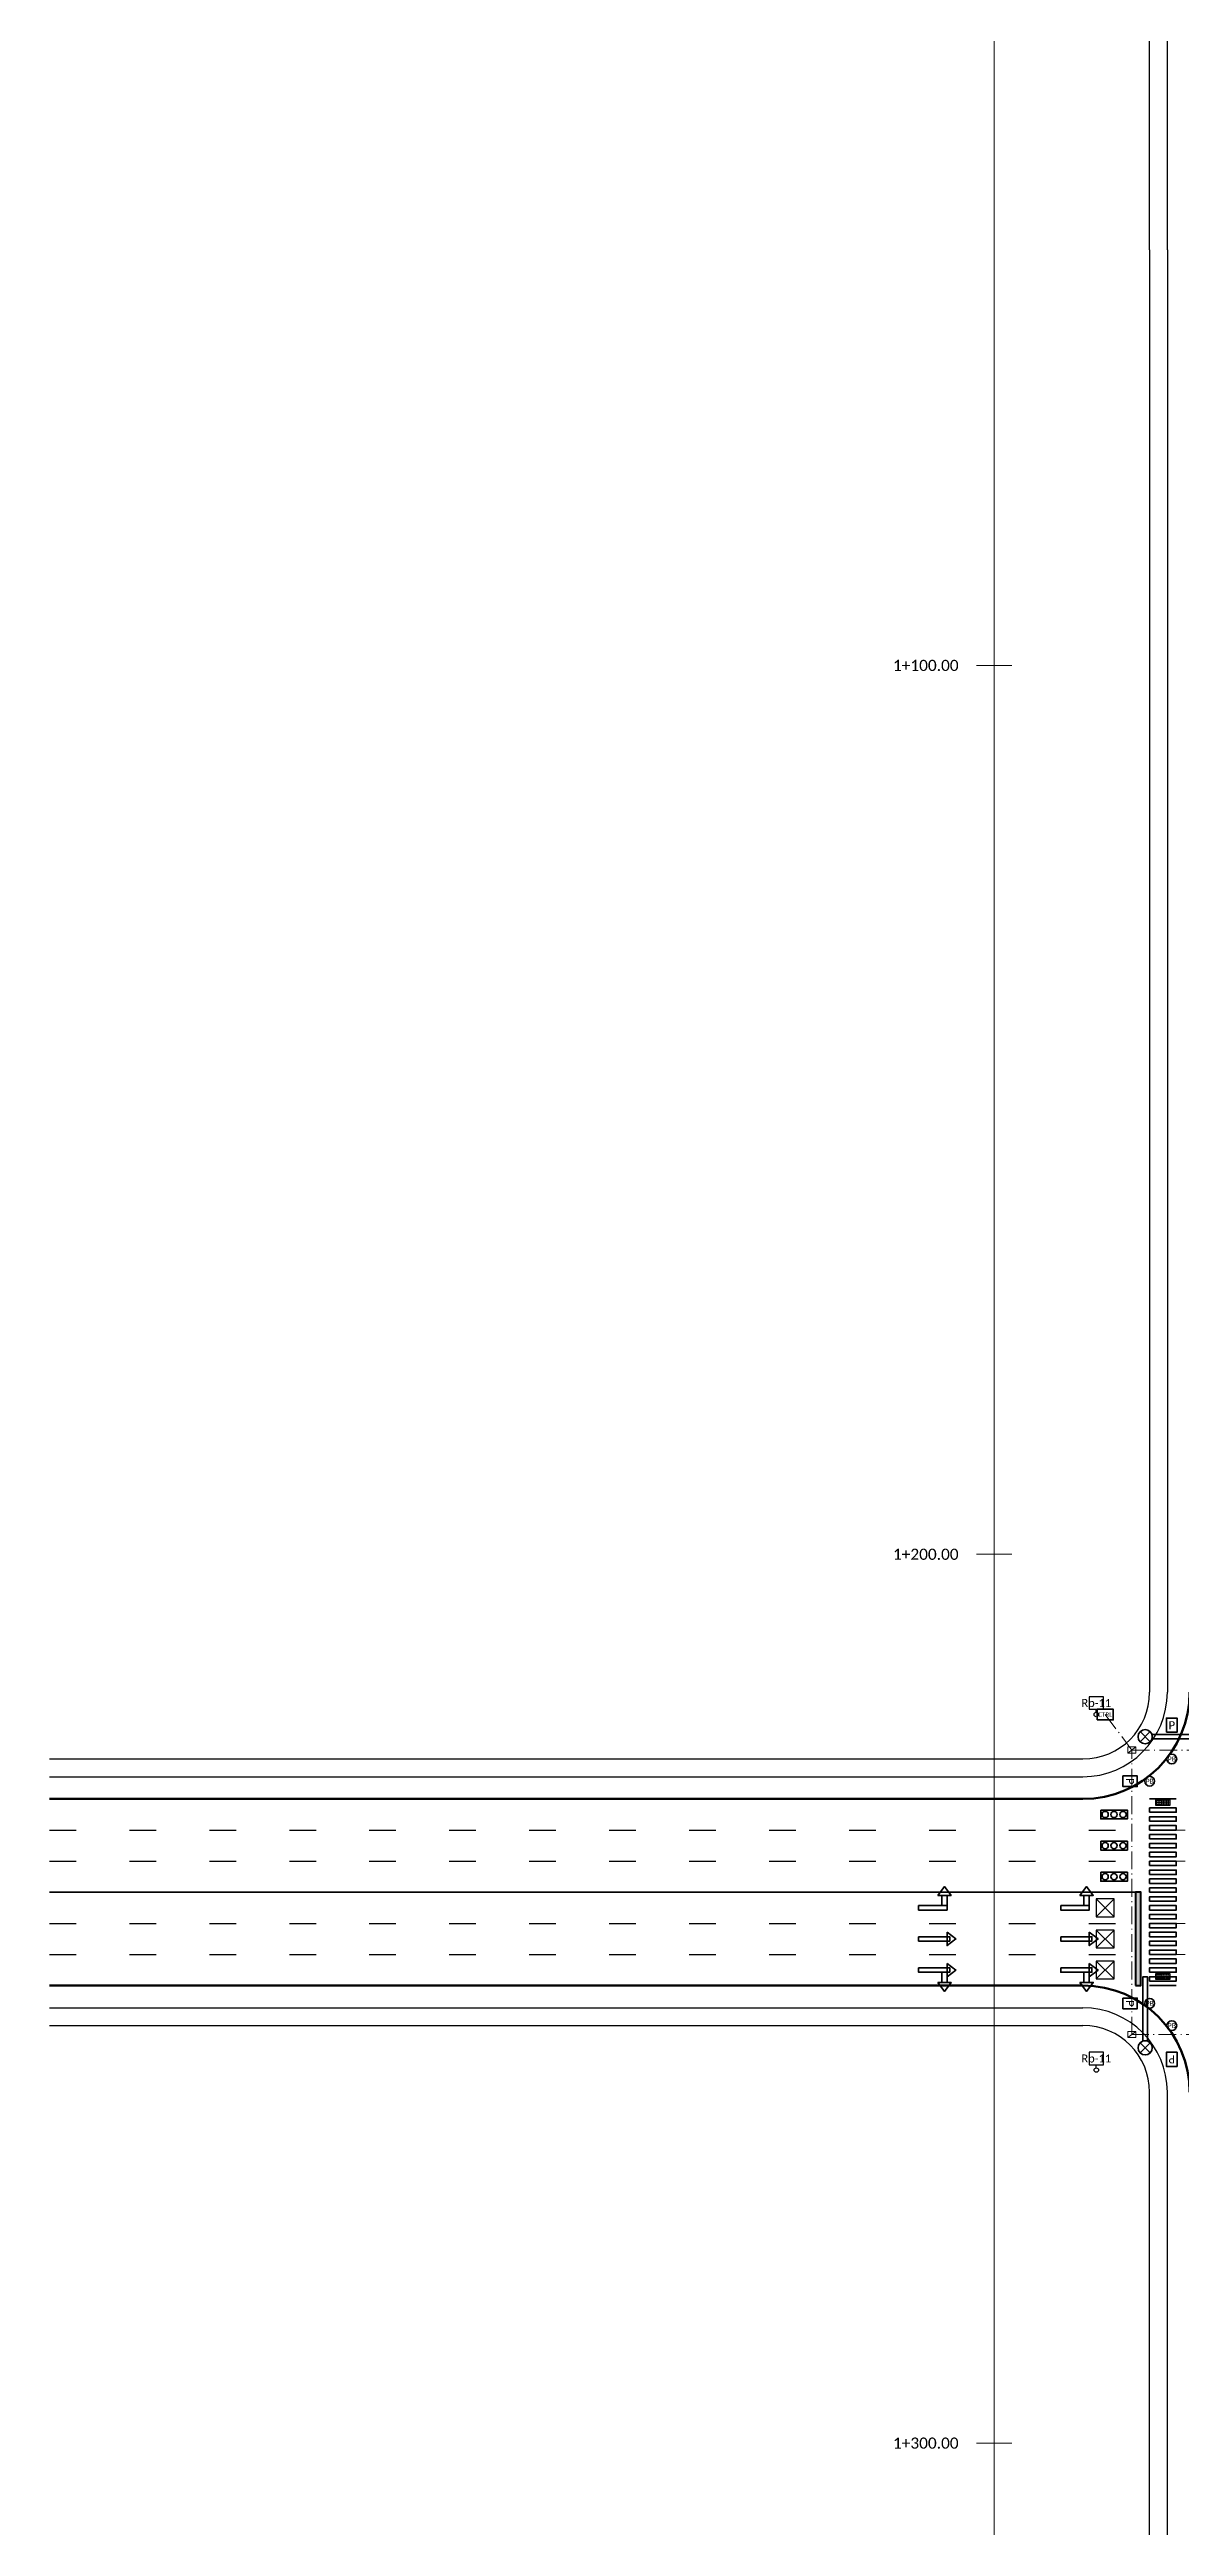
# Model space of a CAD drawing. Header units: metres. Extents: x -175 to 175, y -2157 to 95.
# Drawn here: x -139.8 to -12.5, y -1309.4 to -1030.7 of the extents above; entities that cross this region are included whole.
import ezdxf
from ezdxf.enums import TextEntityAlignment as Align

# ---------------------------------------------------------------- set-up
doc = ezdxf.new("R2010")
doc.units = ezdxf.units.M
for name, pattern in [('EXT_LINE', [2, 1, -1]), ('LANE_LINE', [9, 3, -6]), ('UG_CONDUIT', [3, 2, -0.5, 0, -0.5])]:
    doc.linetypes.add(name, pattern=pattern)
for name, color, linetype, lineweight in [('C-ANNO', 7, 'CONTINUOUS', 18), ('C-CURB', 2, 'CONTINUOUS', 50), ('C-MARK', 7, 'CONTINUOUS', 35), ('C-MARK-EXT', 7, 'EXT_LINE', 18), ('C-MARK-LANE', 7, 'LANE_LINE', 25), ('C-MARK-STOP', 7, 'CONTINUOUS', 40), ('C-MARK-YELW', 2, 'CONTINUOUS', 35), ('C-PED', 3, 'CONTINUOUS', 25), ('C-ROAD', 7, 'CONTINUOUS', 50), ('C-SGNL', 1, 'CONTINUOUS', 35), ('C-SGNL-DET', 40, 'CONTINUOUS', 25), ('C-SGNL-UG', 30, 'UG_CONDUIT', 18), ('C-SIGN', 30, 'CONTINUOUS', 25)]:
    doc.layers.add(name, color=color, linetype=linetype, lineweight=lineweight)
doc.styles.add('ANNO', font='calibri.ttf')

# ---------------------------------------------------------------- blocks, each defined once
blk = doc.blocks.new('INT-856')
at = {"layer": 'C-PED'}
for points in [[(-16, -174.8), (-16, -10.5)], [(-14, -174.8), (-14, -10.5)]]:
    blk.add_lwpolyline(points, dxfattribs=at)
blk = doc.blocks.new('ARROW-L')
for points in [[(-1.4, 2.15), (-2.4, 2.9), (-1.4, 3.65)], [(-0.25, 2.6), (-1.4, 2.6), (-1.4, 3.2), (-0.25, 3.2)], [(-0.25, 0), (0.25, 0), (0.25, 3.2), (-0.25, 3.2)]]:
    blk.add_lwpolyline(points, close=True)
blk = doc.blocks.new('ARROW-T')
for points in [[(-0.75, 3.2), (0.75, 3.2), (0, 4.2)], [(-0.25, 0), (0.25, 0), (0.25, 3.5), (-0.25, 3.5)]]:
    blk.add_lwpolyline(points, close=True)
blk = doc.blocks.new('ARROW-TR')
for points in [[(-0.75, 3.2), (0.75, 3.2), (0, 4.2)], [(-0.25, 0), (0.25, 0), (0.25, 3.5), (-0.25, 3.5)], [(0.25, 2.6), (1.4, 2.6), (1.4, 3.2), (0.25, 3.2)], [(1.4, 2.15), (2.4, 2.9), (1.4, 3.65)]]:
    blk.add_lwpolyline(points, close=True)
blk = doc.blocks.new('SIG-MASTARM')
for p, q in [((-0.57, -0.57), (0.57, 0.57)), ((-0.57, 0.57), (0.57, -0.57))]:
    blk.add_line(p, q)
blk.add_lwpolyline([(0.8, 0.25), (8, 0.25), (8, -0.25), (0.8, -0.25)], close=True)
blk.add_circle((0, 0), 0.8)
blk = doc.blocks.new('SIG-3SEC')
blk.add_lwpolyline([(-0.5, 0), (0.5, 0), (0.5, 3), (-0.5, 3)], close=True)
for centre in [(0, 2.5), (0, 1.5), (0, 0.5)]:
    blk.add_circle(centre, 0.35)
blk = doc.blocks.new('SIG-PED')
blk.add_lwpolyline([(-0.6, 0), (0.6, 0), (0.6, 1.6), (-0.6, 1.6)], close=True)
at = {"style": 'ANNO'}
blk.add_text('P', height=0.9, dxfattribs=at).set_placement((0, 0.8), align=Align.MIDDLE_CENTER)
blk = doc.blocks.new('SIG-PB')
blk.add_circle((0, 0), 0.55)
at = {"style": 'ANNO'}
blk.add_text('PB', height=0.55, dxfattribs=at).set_placement((0, 0), align=Align.MIDDLE_CENTER)
blk = doc.blocks.new('CURB-RAMP-TWSI')
blk.add_lwpolyline([(0, 0), (1.65, 0), (1.65, 0.61), (0, 0.61)], close=True)
for centre in [(0.1, 0.49), (0.1, 0.3), (0.1, 0.11), (0.29, 0.49), (0.29, 0.3), (0.29, 0.11), (0.48, 0.49), (0.48, 0.3), (0.48, 0.11), (0.67, 0.49), (0.67, 0.3), (0.67, 0.11), (0.86, 0.49), (0.86, 0.3), (0.86, 0.11), (1.05, 0.49), (1.05, 0.3), (1.05, 0.11), (1.24, 0.49), (1.24, 0.3), (1.24, 0.11), (1.43, 0.49), (1.43, 0.3), (1.43, 0.11)]:
    blk.add_circle(centre, 0.045)
blk = doc.blocks.new('SIG-JB')
blk.add_line((-0.45, -0.35), (0.45, 0.35))
blk.add_lwpolyline([(-0.45, -0.35), (0.45, -0.35), (0.45, 0.35), (-0.45, 0.35)], close=True)
blk = doc.blocks.new('SIG-CABINET')
blk.add_lwpolyline([(-0.9, -0.6), (0.9, -0.6), (0.9, 0.6), (-0.9, 0.6)], close=True)
at = {"style": 'ANNO'}
blk.add_text('CTRL', height=0.5, dxfattribs=at).set_placement((0, 0), align=Align.MIDDLE_CENTER)
blk = doc.blocks.new('DET-LOOP')
for p, q in [((-1, -1), (1, 1)), ((-1, 1), (1, -1))]:
    blk.add_line(p, q)
blk.add_lwpolyline([(-1, -1), (1, -1), (1, 1), (-1, 1)], close=True)
blk = doc.blocks.new('SIGN-POST')
blk.add_line((0, 0.25), (0, 0.6))
blk.add_lwpolyline([(-0.8, 0.6), (0.8, 0.6), (0.8, 2), (-0.8, 2)], close=True)
blk.add_circle((0, 0), 0.25)
at = {"style": 'ANNO'}
blk.add_attdef('CODE', text='', height=0.9, dxfattribs=at).set_placement((0, 1.3), align=Align.MIDDLE_CENTER)
blk = doc.blocks.new('INT-129')
at = {"layer": 'C-MARK-STOP'}
blk.add_hatch(color=7, dxfattribs=at).paths.add_polyline_path([(-17.6, -10.5), (-17, -10.5), (-17, 0), (-17.6, 0)])
at = {"layer": 'C-CURB'}
for points in [[(-139.83, 10.5), (-23.5, 10.5)], [(-139.83, -10.5), (-23.5, -10.5)]]:
    blk.add_lwpolyline(points, dxfattribs=at)
for centre, start, end in [((-23.5, 22.5), 270, 360), ((-23.5, -22.5), 0, 90)]:
    blk.add_arc(centre, 12, start, end, dxfattribs=at)
at = {"layer": 'C-MARK'}
for points in [[(-16, 10.5), (-13, 10.5)], [(-16, -10.5), (-13, -10.5)]]:
    blk.add_lwpolyline(points, dxfattribs=at)
for points in [[(-16, 9), (-13, 9), (-13, 9.5), (-16, 9.5)], [(-16, 8), (-13, 8), (-13, 8.5), (-16, 8.5)], [(-16, 7), (-13, 7), (-13, 7.5), (-16, 7.5)], [(-16, 6), (-13, 6), (-13, 6.5), (-16, 6.5)], [(-16, 5), (-13, 5), (-13, 5.5), (-16, 5.5)], [(-16, 4), (-13, 4), (-13, 4.5), (-16, 4.5)], [(-16, 3), (-13, 3), (-13, 3.5), (-16, 3.5)], [(-16, 2), (-13, 2), (-13, 2.5), (-16, 2.5)], [(-16, 1), (-13, 1), (-13, 1.5), (-16, 1.5)], [(-16, 0), (-13, 0), (-13, 0.5), (-16, 0.5)], [(-16, -1), (-13, -1), (-13, -0.5), (-16, -0.5)], [(-16, -2), (-13, -2), (-13, -1.5), (-16, -1.5)], [(-16, -3), (-13, -3), (-13, -2.5), (-16, -2.5)], [(-16, -4), (-13, -4), (-13, -3.5), (-16, -3.5)], [(-16, -5), (-13, -5), (-13, -4.5), (-16, -4.5)], [(-16, -6), (-13, -6), (-13, -5.5), (-16, -5.5)], [(-16, -7), (-13, -7), (-13, -6.5), (-16, -6.5)], [(-16, -8), (-13, -8), (-13, -7.5), (-16, -7.5)], [(-16, -9), (-13, -9), (-13, -8.5), (-16, -8.5)], [(-16, -10), (-13, -10), (-13, -9.5), (-16, -9.5)]]:
    blk.add_lwpolyline(points, close=True, dxfattribs=at)
at = {"layer": 'C-MARK-EXT'}
for points in [[(-13, 7), (13, 7)], [(-13, 3.5), (13, 3.5)], [(-13, -3.5), (13, -3.5)], [(-13, -7), (13, -7)]]:
    blk.add_lwpolyline(points, dxfattribs=at)
at = {"layer": 'C-MARK-LANE'}
for points in [[(-139.83, 7), (-17.6, 7)], [(-139.83, 3.5), (-17.6, 3.5)], [(-139.83, -3.5), (-17.6, -3.5)], [(-139.83, -7), (-17.6, -7)]]:
    blk.add_lwpolyline(points, dxfattribs=at)
at = {"layer": 'C-MARK-STOP'}
blk.add_lwpolyline([(-17.6, -10.5), (-17, -10.5), (-17, 0), (-17.6, 0)], close=True, dxfattribs=at)
at = {"layer": 'C-MARK-YELW'}
blk.add_lwpolyline([(-139.83, 0), (-17.6, 0)], dxfattribs=at)
at = {"layer": 'C-PED'}
for points in [[(-16, 139.83), (-16, 22.5)], [(-14, 139.83), (-14, 22.5)], [(-139.83, 15), (-23.5, 15)], [(-139.83, 13), (-23.5, 13)], [(-139.83, -13), (-23.5, -13)], [(-139.83, -15), (-23.5, -15)], [(-16, -139.83), (-16, -22.5)], [(-14, -139.83), (-14, -22.5)]]:
    blk.add_lwpolyline(points, dxfattribs=at)
for centre, radius, start, end in [((-23.5, 22.5), 9.5, 270, 360), ((-23.5, 22.5), 7.5, 270, 360), ((-23.5, -22.5), 9.5, 0, 90), ((-23.5, -22.5), 7.5, 0, 90)]:
    blk.add_arc(centre, radius, start, end, dxfattribs=at)
at = {"layer": 'C-SGNL-UG'}
for points in [[(-21, 20), (-18, 16)], [(-18, 16), (18, 16), (18, -16), (-18, -16), (-18, 16)]]:
    blk.add_lwpolyline(points, dxfattribs=at)
at = {"layer": 'C-MARK', "rotation": 270}
for name, p in [('ARROW-L', (-42, -1.75)), ('ARROW-L', (-26, -1.75)), ('ARROW-T', (-42, -5.25)), ('ARROW-T', (-26, -5.25)), ('ARROW-TR', (-42, -8.75)), ('ARROW-TR', (-26, -8.75))]:
    blk.add_blockref(name, p, dxfattribs=at)
at = {"layer": 'C-PED'}
for p in [(-15.32, 9.79), (-15.32, -9.79)]:
    blk.add_blockref('CURB-RAMP-TWSI', p, dxfattribs=at)
at = {"layer": 'C-SGNL'}
for name, p in [('SIG-CABINET', (-21, 20)), ('SIG-PED', (-13.5, 18)), ('SIG-MASTARM', (-16.5, 17.5)), ('SIG-PB', (-13.5, 15)), ('SIG-PB', (-16, 12.5)), ('SIG-PB', (-16, -12.5)), ('SIG-PB', (-13.5, -15))]:
    blk.add_blockref(name, p, dxfattribs=at)
for name, p, rotation in [('SIG-PED', (-19, 12.5), 270), ('SIG-3SEC', (-21.5, 8.75), 270), ('SIG-3SEC', (-21.5, 5.25), 270), ('SIG-3SEC', (-21.5, 1.75), 270), ('SIG-MASTARM', (-16.5, -17.5), 90), ('SIG-PED', (-19, -12.5), 270), ('SIG-PED', (-13.5, -18), 180)]:
    blk.add_blockref(name, p, dxfattribs=dict(at, rotation=rotation))
at = {"layer": 'C-SGNL-DET'}
for p in [(-21, -1.75), (-21, -5.25), (-21, -8.75)]:
    blk.add_blockref('DET-LOOP', p, dxfattribs=at)
at = {"layer": 'C-SGNL-UG'}
for p in [(-18, 16), (-18, -16)]:
    blk.add_blockref('SIG-JB', p, dxfattribs=at)
at = {"layer": 'C-SIGN'}
for p in [(-22, 20), (-22, -20)]:
    blk.add_blockref('SIGN-POST', p, dxfattribs=at).add_auto_attribs({'CODE': 'Rb-11'})

msp = doc.modelspace()

# ---------------------------------------------------------------- linework, layer by layer
at = {"layer": 'C-ANNO'}
for points in [[(-33.5, 20), (-33.5, -2082.1)], [(-35.5, -1100), (-31.5, -1100)], [(-35.5, -1200), (-31.5, -1200)], [(-35.5, -1300), (-31.5, -1300)]]:
    msp.add_lwpolyline(points, dxfattribs=at)
at = {"layer": 'C-PED'}
for points in [[(-16, -1053.23), (-16, -1098.2)], [(-14, -1053.23), (-14, -1098.2)]]:
    msp.add_lwpolyline(points, dxfattribs=at)

# ---------------------------------------------------------------- block references
at = {"layer": 'C-ROAD'}
for name, p in [('INT-856', (0, -878.44)), ('INT-129', (0, -1238.03))]:
    msp.add_blockref(name, p, dxfattribs=at)

# ---------------------------------------------------------------- texts
at = {"layer": 'C-ANNO', "style": 'ANNO'}
for s, p in [('1+100.00', (-37.5, -1100)), ('1+200.00', (-37.5, -1200)), ('1+300.00', (-37.5, -1300))]:
    msp.add_text(s, height=1.25, dxfattribs=at).set_placement(p, align=Align.MIDDLE_RIGHT)

doc.saveas('drawing.dxf')
